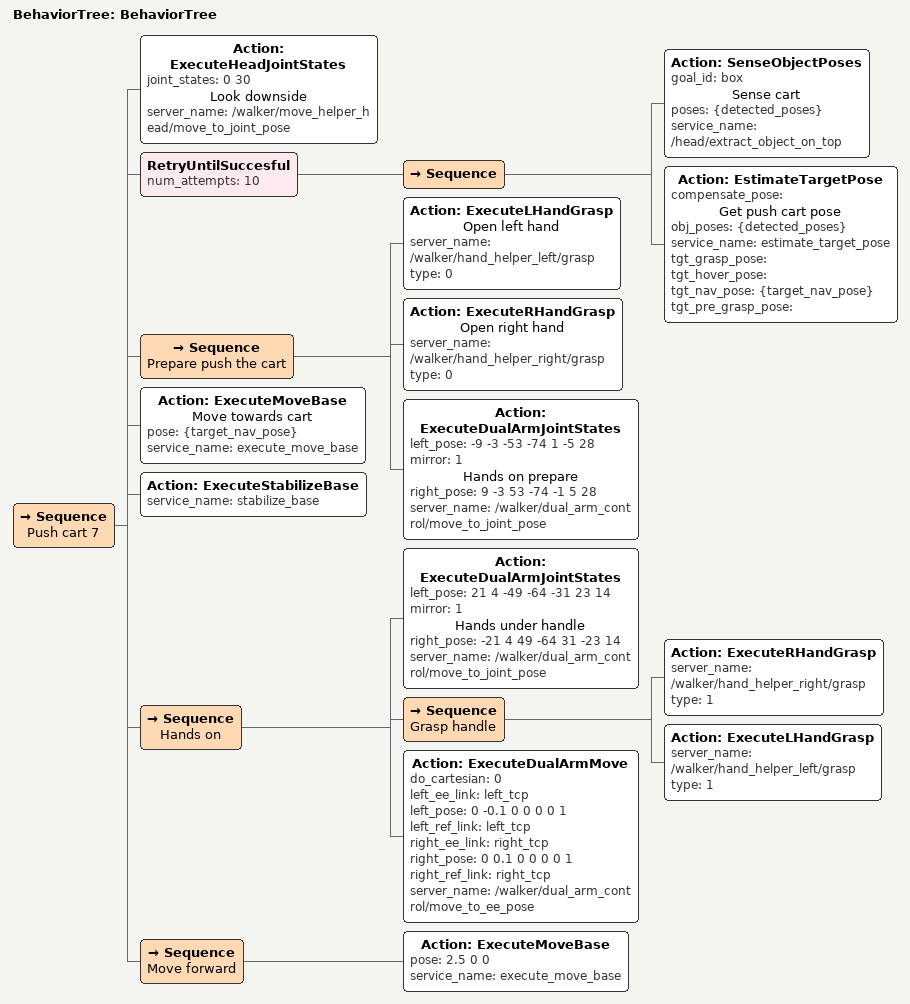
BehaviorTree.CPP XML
<?xml version="1.0"?>
<root main_tree_to_execute="BehaviorTree">
    <BehaviorTree ID="BehaviorTree">
        <Sequence name="Push cart 7">
            <Action ID="ExecuteHeadJointStates" joint_states="0 30" name="Look downside" server_name="/walker/move_helper_head/move_to_joint_pose"/>
            <RetryUntilSuccesful num_attempts="10">
                <Sequence>
                    <Action ID="SenseObjectPoses" goal_id="box" name="Sense cart" poses="{detected_poses}" service_name="/head/extract_object_on_top"/>
                    <Action ID="EstimateTargetPose" compensate_pose="" name="Get push cart pose" obj_poses="{detected_poses}" service_name="estimate_target_pose" tgt_grasp_pose="" tgt_hover_pose="" tgt_nav_pose="{target_nav_pose}" tgt_pre_grasp_pose=""/>
                </Sequence>
            </RetryUntilSuccesful>
            <Sequence name="Prepare push the cart">
                <Action ID="ExecuteLHandGrasp" name="Open left hand" server_name="/walker/hand_helper_left/grasp" type="0"/>
                <Action ID="ExecuteRHandGrasp" name="Open right hand" server_name="/walker/hand_helper_right/grasp" type="0"/>
                <Action ID="ExecuteDualArmJointStates" left_pose="-9 -3 -53 -74 1 -5 28" mirror="1" name="Hands on prepare" right_pose="9 -3 53 -74 -1 5 28" server_name="/walker/dual_arm_control/move_to_joint_pose"/>
            </Sequence>
            <Action ID="ExecuteMoveBase" name="Move towards cart" pose="{target_nav_pose}" service_name="execute_move_base"/>
            <Action ID="ExecuteStabilizeBase" service_name="stabilize_base"/>
            <Sequence name="Hands on">
                <Action ID="ExecuteDualArmJointStates" left_pose="21 4 -49 -64 -31 23 14" mirror="1" name="Hands under handle" right_pose="-21 4 49 -64 31 -23 14" server_name="/walker/dual_arm_control/move_to_joint_pose"/>
                <Sequence name="Grasp handle">
                    <Action ID="ExecuteRHandGrasp" server_name="/walker/hand_helper_right/grasp" type="1"/>
                    <Action ID="ExecuteLHandGrasp" server_name="/walker/hand_helper_left/grasp" type="1"/>
                </Sequence>
                <Action ID="ExecuteDualArmMove" do_cartesian="0" left_ee_link="left_tcp" left_pose="0 -0.1 0 0 0 0 1" left_ref_link="left_tcp" right_ee_link="right_tcp" right_pose="0 0.1 0 0 0 0 1" right_ref_link="right_tcp" server_name="/walker/dual_arm_control/move_to_ee_pose"/>
            </Sequence>
            <Sequence name="Move forward">
                <Action ID="ExecuteMoveBase" pose="2.5 0 0" service_name="execute_move_base"/>
            </Sequence>
        </Sequence>
    </BehaviorTree>
</root>
